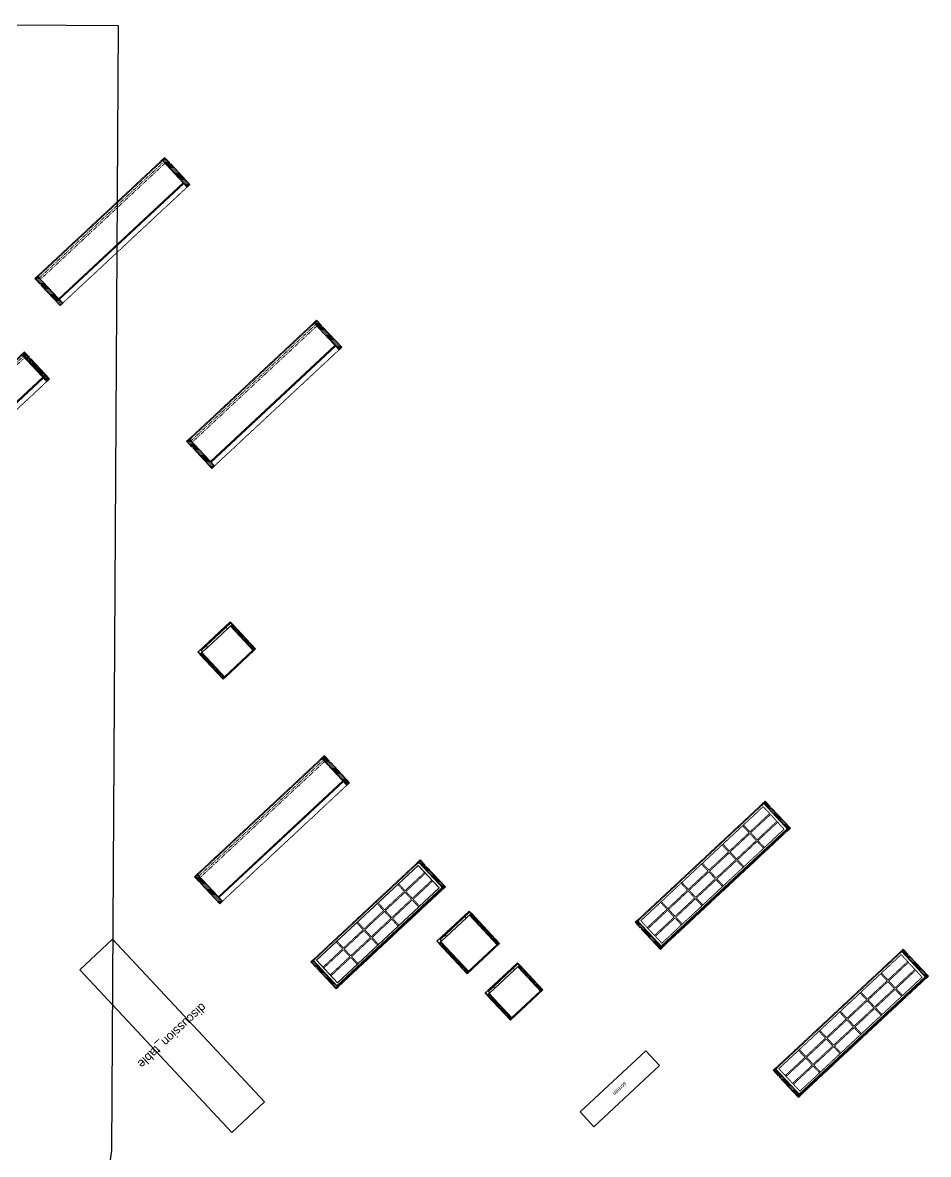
# Model space of a CAD drawing. Header units: metres. Extents: x -11185 to 5117, y -12440 to 5060.
# Drawn here: x -1003 to 5117, y -4867 to 2782 of the extents above; entities that cross this region are included whole.
import ezdxf
from ezdxf.enums import TextEntityAlignment as Align

# ---------------------------------------------------------------- set-up
doc = ezdxf.new("R2010")
doc.units = ezdxf.units.M
doc.linetypes.add('a_p6_plan_L18$0$HIDDEN', pattern=[0.375, 0.25, -0.125])
doc.linetypes.add('ACAD_ISO03W100', pattern=[30, 12, -18])
for name, color, linetype in [('FixtureLabels', 2, 'Continuous'), ('Fixtures', 3, 'Continuous'), ('FloorPlan', 1, 'Continuous')]:
    doc.layers.add(name, color=color, linetype=linetype)
for name, color, linetype, lineweight in [('I-LK FF&E', 1, 'Continuous', 9), ('LN-ELEVATION-1', 81, 'Continuous', 13), ('LN-ELEVATION-2', 103, 'Continuous', 20), ('LN-ELEVATION-3', 125, 'a_p6_plan_L18$0$HIDDEN', 18), ('LN-ELEVATION-4', 145, 'Continuous', 13), ('LN-HATCH', 251, 'Continuous', 0)]:
    doc.layers.add(name, color=color, linetype=linetype, lineweight=lineweight)
pattern_1 = [(45, (4208834.247, 1706614.74), (-4.4901280605, 4.4901280605), [])]
pattern_2 = [(45, (4209134.247, 1706614.74), (-4.4901280605, 4.4901280605), [])]
pattern_3 = [(45, (7858558.917, 3503823.203), (-4.4901280605, 4.4901280605), [])]
pattern_4 = [(45, (7858054.0837, 3504049.203), (-4.4901280605, 4.4901280605), [])]

# ---------------------------------------------------------------- blocks, each defined once
blk = doc.blocks.new('jj 900')
at = {"layer": 'LN-HATCH', "ltscale": 0.5}
h = blk.add_hatch(dxfattribs=at)
h.set_pattern_fill('ANSI31', color=256, scale=50)
h.set_pattern_definition([(45, (0, 0), (-4.419417, 4.419417), [])])
h.paths.add_polyline_path([(-911.8, 0), (-911.8, -190), (-905.8, -190), (-905.8, -200), (-911.8, -200), (-911.8, -244), (-886.8, -244), (-886.8, 0)])
h = blk.add_hatch(dxfattribs=at)
h.set_pattern_fill('ANSI31', color=256, scale=2)
h.set_pattern_definition(pattern_1)
h.paths.add_polyline_path([(-11.8, 0), (-11.8, -190), (-17.8, -190), (-17.8, -200), (-11.8, -200), (-11.8, -244), (-36.8, -244), (-36.8, 0)])
h = blk.add_hatch(dxfattribs=at)
h.set_pattern_fill('ANSI31', color=256, scale=2)
h.set_pattern_definition(pattern_2)
h.paths.add_polyline_path([(-36.8, -40), (-886.8, -40), (-886.8, -34), (-36.8, -34)])
h = blk.add_hatch(dxfattribs=at)
h.set_pattern_fill('ANSI31', color=256, scale=2)
h.set_pattern_definition(pattern_2)
h.paths.add_polyline_path([(-876.8, -244), (-876.8, -250), (-911.8, -250), (-911.8, -244)])
h = blk.add_hatch(dxfattribs=at)
h.set_pattern_fill('ANSI31', color=256, scale=2)
h.set_pattern_definition(pattern_1)
h.paths.add_polyline_path([(-46.8, -244), (-46.8, -250), (-11.8, -250), (-11.8, -244)])
at = {"layer": 'LN-ELEVATION-1', "ltscale": 0.5}
for points in [[(-911.8, 0), (-911.8, -190), (-905.8, -190), (-905.8, -200), (-911.8, -200), (-911.8, -244), (-886.8, -244), (-886.8, 0)], [(-11.8, 0), (-11.8, -190), (-17.8, -190), (-17.8, -200), (-11.8, -200), (-11.8, -244), (-36.8, -244), (-36.8, 0)], [(-36.8, -40), (-886.8, -40), (-886.8, -34), (-36.8, -34)], [(-876.8, -244), (-876.8, -250), (-911.8, -250), (-911.8, -244)], [(-46.8, -244), (-46.8, -250), (-11.8, -250), (-11.8, -244)]]:
    blk.add_lwpolyline(points, close=True, dxfattribs=at)
at = {"layer": 'LN-ELEVATION-3', "ltscale": 0.5}
for p, q in [((-886.8, 0), (-36.8, 0)), ((-876.8, -244), (-46.8, -244)), ((-46.8, -250), (-876.8, -250))]:
    blk.add_line(p, q, dxfattribs=at)
at = {"layer": 'LN-ELEVATION-4', "linetype": 'ACAD_ISO03W100', "ltscale": 0.05}
blk.add_lwpolyline([(-886.8, -220), (-36.8, -220), (-36.8, -232), (-886.8, -232)], close=True, dxfattribs=at)
blk = doc.blocks.new('JJ_FIXTURE_MEDIUM_3')
at = {"layer": 'I-LK FF&E'}
blk.add_blockref('JJ 900', (911.8, 250), dxfattribs=at)
blk = doc.blocks.new('jj 1200')
at = {"layer": 'LN-HATCH', "ltscale": 0.5}
h = blk.add_hatch(dxfattribs=at)
h.set_pattern_fill('ANSI31', color=256, scale=2)
h.set_pattern_definition([(45, (4097187.331, 1708800.267), (-4.4901280605, 4.4901280605), [])])
h.paths.add_polyline_path([(792.1, 220), (792.1, 30), (786.1, 30), (786.1, 20), (792.1, 20), (792.1, -24), (767.1, -24), (767.1, 220)])
h.paths.add_polyline_path([(-382.9, 180), (767.1, 180), (767.1, 186), (-382.9, 186)])
h.paths.add_polyline_path([(757.1, -24), (757.1, -30), (792.1, -30), (792.1, -24)])
h.paths.add_polyline_path([(-407.9, 220), (-407.9, 30), (-401.9, 30), (-401.9, 20), (-407.9, 20), (-407.9, -24), (-382.9, -24), (-382.9, 220)])
h.paths.add_polyline_path([(-372.9, -24), (-372.9, -30), (-407.9, -30), (-407.9, -24)])
at = {"layer": 'LN-ELEVATION-1', "ltscale": 0.5}
for points in [[(-407.9, 220), (-407.9, 30), (-401.9, 30), (-401.9, 20), (-407.9, 20), (-407.9, -24), (-382.9, -24), (-382.9, 220)], [(-382.9, 180), (767.1, 180), (767.1, 186), (-382.9, 186)], [(792.1, 220), (792.1, 30), (786.1, 30), (786.1, 20), (792.1, 20), (792.1, -24), (767.1, -24), (767.1, 220)], [(-372.9, -24), (-372.9, -30), (-407.9, -30), (-407.9, -24)], [(757.1, -24), (757.1, -30), (792.1, -30), (792.1, -24)]]:
    blk.add_lwpolyline(points, close=True, dxfattribs=at)
at = {"layer": 'LN-ELEVATION-3', "ltscale": 0.5}
for p, q in [((767.1, 220), (-382.9, 220)), ((757.1, -24), (-372.9, -24)), ((-372.9, -30), (757.1, -30))]:
    blk.add_line(p, q, dxfattribs=at)
at = {"layer": 'LN-ELEVATION-4', "linetype": 'ACAD_ISO03W100', "ltscale": 0.05}
blk.add_lwpolyline([(767.1, 0), (-382.9, 0), (-382.9, -12), (767.1, -12)], close=True, dxfattribs=at)
blk = doc.blocks.new('JJ_FIXTURE_LARGE_5')
at = {"layer": 'I-LK FF&E', "xscale": -1}
blk.add_blockref('JJ 1200', (792.1, 30), dxfattribs=at)
blk = doc.blocks.new('JJ_FIXTURE_LARGE_6')
at = {"layer": 'I-LK FF&E', "xscale": -1}
blk.add_blockref('JJ 1200', (792.1, 30), dxfattribs=at)
blk = doc.blocks.new('mirror unit')
at = {"layer": 'LN-HATCH', "ltscale": 0.5}
h = blk.add_hatch(dxfattribs=at)
h.set_pattern_fill('ANSI31', color=256, scale=2)
h.set_pattern_definition([(45, (4060433.7416, 1708720.787), (-4.4901280605, 4.4901280605), [])])
h.paths.add_polyline_path([(212.9, 101.3), (230.9, 101.3), (230.9, -127.7), (212.9, -127.7)])
h.paths.add_polyline_path([(230.9, 95.3), (494.9, 95.3), (494.9, 101.3), (230.9, 101.3)])
h.paths.add_polyline_path([(512.9, 101.3), (494.9, 101.3), (494.9, -127.7), (512.9, -127.7)])
at = {"layer": 'Defpoints'}
blk.add_lwpolyline([(512.9, 101.3), (212.9, 101.3), (212.9, -148.7), (512.9, -148.7)], close=True, dxfattribs=at)
at = {"layer": 'LN-ELEVATION-1'}
for points in [[(212.9, 101.3), (230.9, 101.3), (230.9, -127.7), (212.9, -127.7)], [(230.9, 95.3), (494.9, 95.3), (494.9, 101.3), (230.9, 101.3)], [(512.9, 101.3), (494.9, 101.3), (494.9, -127.7), (512.9, -127.7)], [(259.9, -141.7), (259.9, -127.7), (214.9, -127.7), (214.9, -148.7), (223.9, -148.7), (223.9, -147.2), (216.4, -147.2), (216.4, -141.7)], [(442.9, -141.7), (442.9, -127.7), (487.9, -127.7), (487.9, -148.7), (478.9, -148.7), (478.9, -147.2), (486.4, -147.2), (486.4, -141.7)], [(504.9, -148.7), (504.9, -147.2), (509.4, -147.2), (509.4, -129.2), (487.9, -129.2), (487.9, -127.7), (510.9, -127.7), (510.9, -148.7)]]:
    blk.add_lwpolyline(points, close=True, dxfattribs=at)
at = {"layer": 'LN-ELEVATION-2', "color": 4, "lineweight": 0}
blk.add_lwpolyline([(216.4, -141.7), (486.4, -141.7), (486.4, -147.2), (216.4, -147.2)], close=True, dxfattribs=at)
at = {"layer": 'LN-ELEVATION-2'}
blk.add_lwpolyline([(259.9, -141.7), (442.9, -141.7), (442.9, -127.7), (259.9, -127.7)], close=True, dxfattribs=at)
at = {"layer": 'LN-ELEVATION-4', "ltscale": 0.5}
blk.add_line((478.9, -148.7), (223.9, -148.7), dxfattribs=at)
blk = doc.blocks.new('MIRROR_DIFFERENT_1')
at = {"layer": 'I-LK FF&E'}
blk.add_blockref('MIRROR UNIT', (-212.9, 148.7), dxfattribs=at)
blk = doc.blocks.new('JJ_FIXTURE_LARGE_7')
at = {"layer": 'I-LK FF&E', "xscale": -1}
blk.add_blockref('JJ 1200', (792.1, 30), dxfattribs=at)
blk = doc.blocks.new('1010mm vc plan')
at = {"layer": 'LN-HATCH', "ltscale": 0.5}
h = blk.add_hatch(dxfattribs=at)
h.set_pattern_fill('ANSI31', color=256, scale=2)
h.set_pattern_definition([(45, (3761554.586, 1795022.936), (-4.490128061, 4.490128061), [])])
h.paths.add_polyline_path([(-505.2, 24), (-505.2, -166), (-499.2, -166), (-499.2, -176), (-505.2, -176), (-505.2, -220), (-487.2, -220), (-487.2, 24)])
h = blk.add_hatch(dxfattribs=at)
h.set_pattern_fill('ANSI31', color=256, scale=2)
h.set_pattern_definition(pattern_3)
h.paths.add_polyline_path([(504.8, 24), (504.8, -166), (498.8, -166), (498.8, -176), (504.8, -176), (504.8, -220), (486.8, -220), (486.8, 24)])
h = blk.add_hatch(dxfattribs=at)
h.set_pattern_fill('ANSI31', color=256, scale=2)
h.set_pattern_definition([(45, (7858741.917, 3503823.203), (-4.4901280605, 4.4901280605), [])])
h.paths.add_polyline_path([(-470.2, -220), (-470.2, -226), (-505.2, -226), (-505.2, -220)])
h = blk.add_hatch(dxfattribs=at)
h.set_pattern_fill('ANSI31', color=256, scale=2)
h.set_pattern_definition(pattern_3)
h.paths.add_polyline_path([(476.8, -220), (476.8, -226), (511.8, -226), (511.8, -220)])
at = {"layer": 'LN-ELEVATION-1', "ltscale": 0.5}
for points in [[(-505.2, 24), (-505.2, -166), (-499.2, -166), (-499.2, -176), (-505.2, -176), (-505.2, -220), (-487.2, -220), (-487.2, 24)], [(486.8, 12), (-487.2, 12), (-487.2, 18), (486.8, 18)], [(504.8, 24), (504.8, -166), (498.8, -166), (498.8, -176), (504.8, -176), (504.8, -220), (486.8, -220), (486.8, 24)], [(-470.2, -220), (-470.2, -226), (-505.2, -226), (-505.2, -220)], [(469.8, -220), (469.8, -226), (504.8, -226), (504.8, -220)]]:
    blk.add_lwpolyline(points, close=True, dxfattribs=at)
at = {"layer": 'LN-ELEVATION-2', "ltscale": 0.5}
blk.add_lwpolyline([(470.2, 0), (-470.2, 0), (-470.2, -208), (470.2, -208)], close=True, dxfattribs=at)
at = {"layer": 'LN-ELEVATION-3', "ltscale": 0.5}
for p, q in [((-487.2, 24), (486.8, 24)), ((-470.2, -220), (469.8, -220)), ((469.8, -226), (-470.2, -226))]:
    blk.add_line(p, q, dxfattribs=at)
for points in [[(-470.2, 0), (-288.5, 0), (-288.5, -64), (-470.2, -64)], [(-280.5, 0), (-98.8, 0), (-98.8, -64), (-280.5, -64)], [(-90.8, 0), (90.8, 0), (90.8, -64), (-90.8, -64)], [(98.8, 0), (280.5, 0), (280.5, -64), (98.8, -64)], [(288.5, 0), (470.2, 0), (470.2, -64), (288.5, -64)], [(-470.2, -136), (-288.5, -136), (-288.5, -72), (-470.2, -72)], [(-280.5, -72), (-98.8, -72), (-98.8, -136), (-280.5, -136)], [(-90.8, -72), (90.8, -72), (90.8, -136), (-90.8, -136)], [(98.8, -72), (280.5, -72), (280.5, -136), (98.8, -136)], [(288.5, -72), (470.2, -72), (470.2, -136), (288.5, -136)], [(-470.2, -144), (-288.5, -144), (-288.5, -208), (-470.2, -208)], [(-280.5, -144), (-98.8, -144), (-98.8, -208), (-280.5, -208)], [(-90.8, -144), (90.8, -144), (90.8, -208), (-90.8, -208)], [(98.8, -144), (280.5, -144), (280.5, -208), (98.8, -208)], [(288.5, -144), (470.2, -144), (470.2, -208), (288.5, -208)]]:
    blk.add_lwpolyline(points, close=True, dxfattribs=at)
blk = doc.blocks.new('VC_FIXTURE_MEDIUM_1')
at = {"layer": 'I-LK FF&E', "xscale": -1}
blk.add_blockref('1010MM VC PLAN', (511.8, 226), dxfattribs=at)
blk = doc.blocks.new('mirror unit see thru')
at = {"layer": 'LN-HATCH', "ltscale": 0.5}
h = blk.add_hatch(dxfattribs=at)
h.set_pattern_fill('ANSI31', color=256, scale=2)
h.set_pattern_definition([(45, (4060070.797, 1708569.446), (-4.4901280605, 4.4901280605), [])])
h.paths.add_polyline_path([(-150, 0), (-132, 0), (-132, -279), (-150, -279)])
h.paths.add_polyline_path([(-132, -6), (132, -6), (132, 0), (-132, 0)])
h.paths.add_polyline_path([(150, 0), (132, 0), (132, -279), (150, -279)])
at = {"layer": 'Defpoints'}
blk.add_lwpolyline([(150, -300), (-150, -300), (-150, 0), (150, 0)], close=True, dxfattribs=at)
at = {"layer": 'LN-ELEVATION-1'}
for points in [[(-150, 0), (-132, 0), (-132, -279), (-150, -279)], [(-132, -6), (132, -6), (132, 0), (-132, 0)], [(150, 0), (132, 0), (132, -279), (150, -279)], [(-103, -293), (-103, -279), (-148, -279), (-148, -300), (-139, -300), (-139, -298.5), (-146.5, -298.5), (-146.5, -293)], [(80, -293), (80, -279), (125, -279), (125, -300), (116, -300), (116, -298.5), (123.5, -298.5), (123.5, -293)], [(142, -300), (142, -298.5), (146.5, -298.5), (146.5, -280.5), (125, -280.5), (125, -279), (148, -279), (148, -300)]]:
    blk.add_lwpolyline(points, close=True, dxfattribs=at)
at = {"layer": 'LN-ELEVATION-2', "color": 4, "lineweight": 0}
blk.add_lwpolyline([(-146.5, -293), (123.5, -293), (123.5, -298.5), (-146.5, -298.5)], close=True, dxfattribs=at)
at = {"layer": 'LN-ELEVATION-2'}
blk.add_lwpolyline([(-103, -293), (80, -293), (80, -279), (-103, -279)], close=True, dxfattribs=at)
at = {"layer": 'LN-ELEVATION-4', "ltscale": 0.5}
blk.add_line((116, -300), (-139, -300), dxfattribs=at)
blk = doc.blocks.new('MIRROR_1')
at = {"layer": 'I-LK FF&E'}
blk.add_blockref('MIRROR UNIT SEE THRU', (150, 300), dxfattribs=at)
blk = doc.blocks.new('MIRROR_DIFFERENT_2')
at = {"layer": 'I-LK FF&E'}
blk.add_blockref('MIRROR UNIT', (-212.9, 148.7), dxfattribs=at)
blk = doc.blocks.new('12mm vc plan')
at = {"layer": 'LN-HATCH', "ltscale": 0.5}
h = blk.add_hatch(dxfattribs=at)
h.set_pattern_fill('ANSI31', color=256, scale=2)
h.set_pattern_definition([(45, (3760859.753, 1795248.936), (-4.490128061, 4.490128061), [])])
h.paths.add_polyline_path([(-1200, 250), (-1200, 60), (-1194, 60), (-1194, 50), (-1200, 50), (-1200, 6), (-1182, 6), (-1182, 250)])
h = blk.add_hatch(dxfattribs=at)
h.set_pattern_fill('ANSI31', color=256, scale=2)
h.set_pattern_definition(pattern_4)
h.paths.add_polyline_path([(0, 250), (0, 60), (-6, 60), (-6, 50), (0, 50), (0, 6), (-18, 6), (-18, 250)])
h = blk.add_hatch(dxfattribs=at)
h.set_pattern_fill('ANSI31', color=256, scale=2)
h.set_pattern_definition([(45, (7858047.0837, 3504049.203), (-4.4901280605, 4.4901280605), [])])
h.paths.add_polyline_path([(-1165, 6), (-1165, 0), (-1200, 0), (-1200, 6)])
h = blk.add_hatch(dxfattribs=at)
h.set_pattern_fill('ANSI31', color=256, scale=2)
h.set_pattern_definition(pattern_4)
h.paths.add_polyline_path([(-28, 6), (-28, 0), (0, 0), (0, 6)])
at = {"layer": 'LN-ELEVATION-1', "ltscale": 0.5}
for points in [[(-1200, 250), (-1200, 60), (-1194, 60), (-1194, 50), (-1200, 50), (-1200, 6), (-1182, 6), (-1182, 250)], [(-18, 238), (-1182, 238), (-1182, 244), (-18, 244)], [(0, 250), (0, 60), (-6, 60), (-6, 50), (0, 50), (0, 6), (-18, 6), (-18, 250)], [(-1165, 6), (-1165, 0), (-1200, 0), (-1200, 6)], [(-35, 6), (-35, 0), (0, 0), (0, 6)]]:
    blk.add_lwpolyline(points, close=True, dxfattribs=at)
at = {"layer": 'LN-ELEVATION-3', "ltscale": 0.5}
for p, q in [((-1182, 250), (-18, 250)), ((-1165, 6), (-35, 6)), ((-35, 0), (-1165, 0))]:
    blk.add_line(p, q, dxfattribs=at)
for points in [[(-1165, 226), (-35, 226), (-35, 18), (-1165, 18)], [(-1165, 226), (-983.3, 226), (-983.3, 162), (-1165, 162)], [(-1165, 90), (-983.3, 90), (-983.3, 154), (-1165, 154)], [(-975.3, 226), (-793.7, 226), (-793.7, 162), (-975.3, 162)], [(-975.3, 154), (-793.7, 154), (-793.7, 90), (-975.3, 90)], [(-785.7, 226), (-604, 226), (-604, 162), (-785.7, 162)], [(-785.7, 154), (-604, 154), (-604, 90), (-785.7, 90)], [(-596, 226), (-414.3, 226), (-414.3, 162), (-596, 162)], [(-596, 154), (-414.3, 154), (-414.3, 90), (-596, 90)], [(-406.3, 226), (-224.7, 226), (-224.7, 162), (-406.3, 162)], [(-406.3, 154), (-224.7, 154), (-224.7, 90), (-406.3, 90)], [(-216.7, 226), (-35, 226), (-35, 162), (-216.7, 162)], [(-216.7, 154), (-35, 154), (-35, 90), (-216.7, 90)], [(-1165, 82), (-983.3, 82), (-983.3, 18), (-1165, 18)], [(-975.3, 82), (-793.7, 82), (-793.7, 18), (-975.3, 18)], [(-785.7, 82), (-604, 82), (-604, 18), (-785.7, 18)], [(-596, 82), (-414.3, 82), (-414.3, 18), (-596, 18)], [(-406.3, 82), (-224.7, 82), (-224.7, 18), (-406.3, 18)], [(-216.7, 82), (-35, 82), (-35, 18), (-216.7, 18)]]:
    blk.add_lwpolyline(points, close=True, dxfattribs=at)
blk = doc.blocks.new('VC_FIXTURE_LARGE_1')
at = {"layer": 'I-LK FF&E', "xscale": -1}
blk.add_blockref('12MM VC PLAN', (0, 0), dxfattribs=at)
blk = doc.blocks.new('VC_FIXTURE_LARGE_2')
at = {"layer": 'I-LK FF&E', "xscale": -1}
blk.add_blockref('12MM VC PLAN', (0, 0), dxfattribs=at)

msp = doc.modelspace()

# ---------------------------------------------------------------- linework, layer by layer
at = {"layer": 'Fixtures'}
for points in [[(-395, -3412.2), (-616.4, -3618.7), (409.5, -4718.8), (630.9, -4512.3)], [(3206.7, -4167.1), (2763.8, -4580.1), (2857.1, -4680.1), (3299.9, -4267.1)]]:
    msp.add_lwpolyline(points, close=True, dxfattribs=at)
at = {"layer": 'FloorPlan'}
msp.add_lwpolyline([(-8449.3, 1604.5), (-5163.5, 2449.5), (-3590.6, 2781.6), (-2820.9, 2777.2), (-358, 2762.9), (-358, 2762.9), (-401.9, -4840.4), (-1195, -10328.5), (-1195, -10328.5), (-8550.6, -10345.3), (-8833.8, -10343.7), (-8833.8, -10343.7), (-8815, -7093.3), (-8449.3, 1604.5)], close=True, dxfattribs=at)

# ---------------------------------------------------------------- block references
at = {"rotation": -137}
for name, p in [('JJ_FIXTURE_LARGE_5', (-43.3, 1870.6)), ('JJ_FIXTURE_LARGE_6', (982.5, 770.5)), ('JJ_FIXTURE_MEDIUM_3', (-991.3, 556.6)), ('MIRROR_DIFFERENT_1', (400.1, -1268.4)), ('JJ_FIXTURE_LARGE_7', (1035.5, -2171.8)), ('VC_FIXTURE_LARGE_1', (4013.5, -2479.8)), ('VC_FIXTURE_MEDIUM_1', (1688.3, -2871.8)), ('MIRROR_1', (2014.7, -3221.9)), ('VC_FIXTURE_LARGE_2', (4946.1, -3479.9)), ('MIRROR_DIFFERENT_2', (2341.1, -3571.9))]:
    msp.add_blockref(name, p, dxfattribs=at)

# ---------------------------------------------------------------- texts
at = {"layer": 'FixtureLabels'}
for s, height, p in [('discussion_table', 60.55, (7.2, -4065.5)), ('screen', 27.35, (3031.9, -4423.6))]:
    msp.add_text(s, height=height, rotation=-137, dxfattribs=at).set_placement(p, align=Align.MIDDLE_CENTER)

doc.saveas('drawing.dxf')
